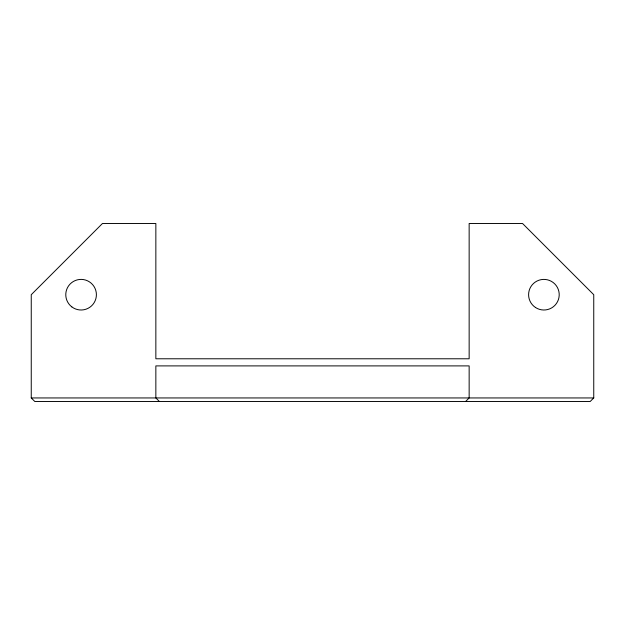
<?xml version="1.0" encoding="UTF-8"?>
<svg xmlns="http://www.w3.org/2000/svg" width="625" height="625" viewBox="0 0 625 625"><rect width="100%" height="100%" fill="white"/><g stroke="black" fill="none" stroke-linecap="round" stroke-linejoin="round"><path stroke-width="0.94" d="M465.586 401.5L469.148 397.945L469.148 365.898L155.852 365.898L155.852 397.945L159.414 401.5M593.75 397.945L590.188 401.5L34.812 401.5L31.25 397.945L31.25 294.703L102.453 223.5L155.852 223.5L155.852 358.781L469.148 358.781L469.148 223.5L522.547 223.5L593.75 294.703L593.75 397.945L31.25 397.945M535.484 307.484A15.305 15.305 0 0 0 559.188 295.602A15.305 15.305 0 0 0 537.055 281.016A15.305 15.305 0 0 0 535.484 307.484M71.812 306.875A15.305 15.305 0 0 0 96.273 296.641A15.305 15.305 0 0 0 75.18 280.578A15.305 15.305 0 0 0 71.812 306.875"/></g></svg>
